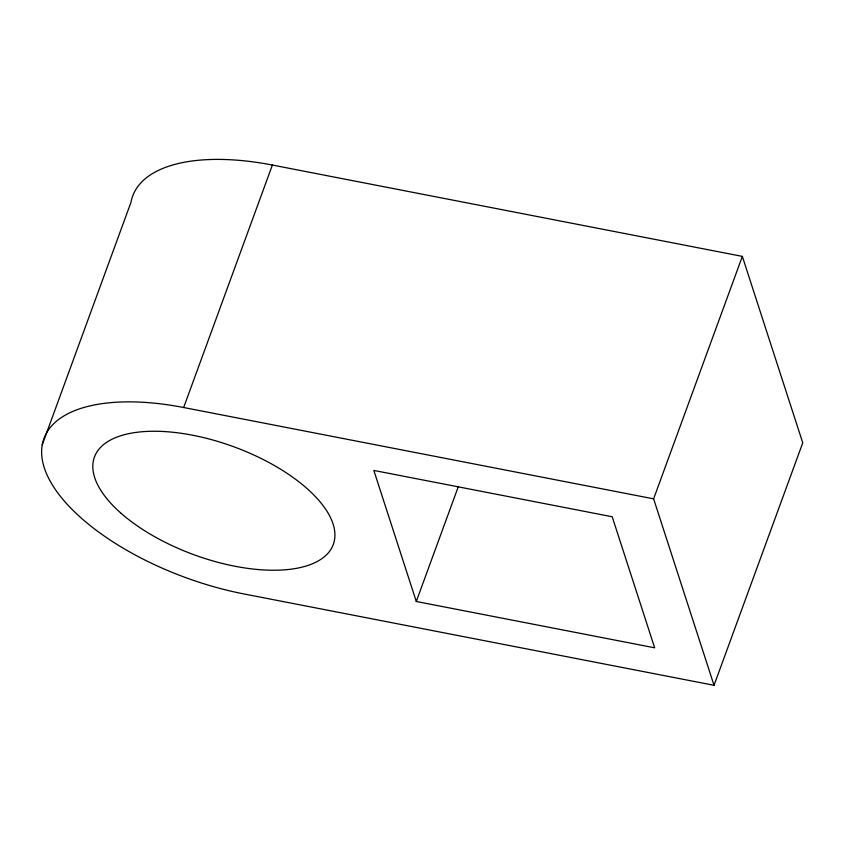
<?xml version="1.0" encoding="UTF-8"?>
<svg xmlns="http://www.w3.org/2000/svg" width="845" height="845" viewBox="0 0 845 845"><rect width="100%" height="100%" fill="white"/><g stroke="black" fill="none" stroke-linecap="round" stroke-linejoin="round"><path stroke-width="1.27" d="M42.25 444.787L130.975 202.314A180.946 81.87 20.1 0 1 272.386 165.05L742.343 256.384L802.75 442.833L714.025 685.306L244.068 593.972A180.946 81.87 20.1 0 1 44.289 467.792A180.946 81.87 20.1 0 1 183.661 407.512L653.618 498.846L714.025 685.306M183.661 407.512L272.386 165.05M416.289 601.482L373.828 470.433L612.202 516.76L654.664 647.809L416.289 601.482L458.391 486.435M653.618 498.846L742.343 256.384M121.257 513.443A127.183 57.544 20.1 0 0 327.691 553.57A127.183 57.544 20.1 0 0 192.628 435.217A127.183 57.544 20.1 0 0 121.257 513.443"/></g></svg>
